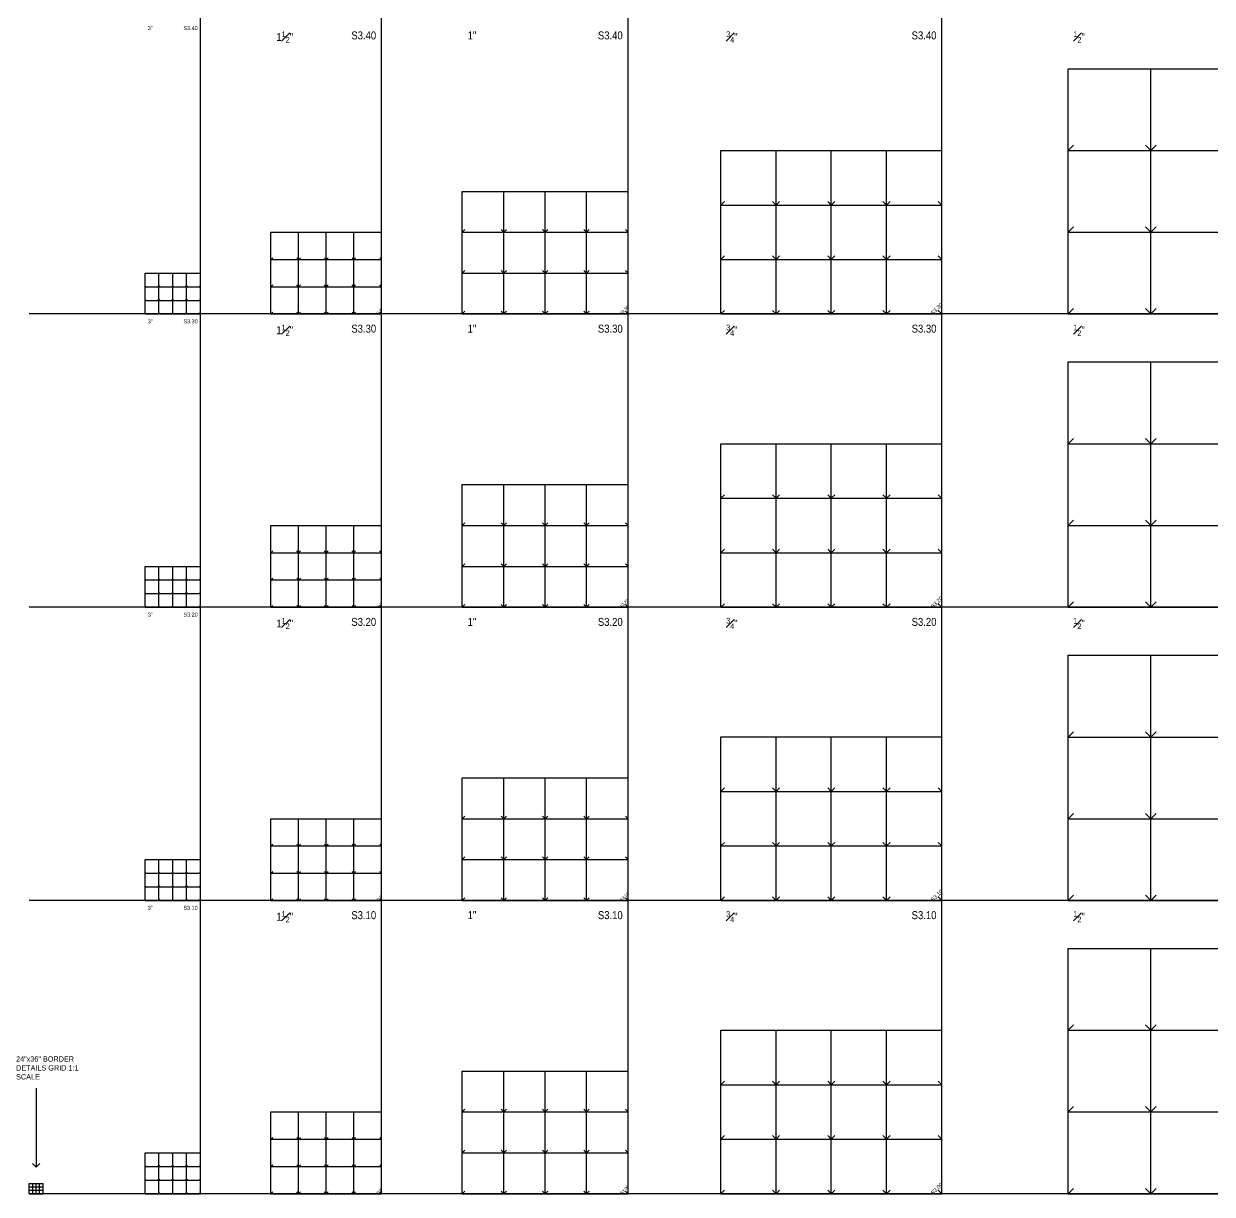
# Model space of a CAD drawing. Header units: inches. Extents: x -2661 to 42767, y -1222 to 9099.
# Drawn here: x 2597 to 5270, y 1771 to 4406 of the extents above; entities that cross this region are included whole.
import ezdxf
from ezdxf import colors
from ezdxf.entities.mleader import LeaderData, LeaderLine
from ezdxf.math import Vec2, Vec3

# ---------------------------------------------------------------- set-up
doc = ezdxf.new("R2010")
doc.units = ezdxf.units.IN
doc.header["$LTSCALE"] = 12
doc.header["$MEASUREMENT"] = 0
doc.linetypes.add('HIDDEN2', pattern=[0.1875, 0.125, -0.0625])
doc.layers.get('0').update_dxf_attribs({"linetype": 'CONTINUOUS'})
doc.layers.add('DESIGNER COMMENTS', color=221, linetype='CONTINUOUS', plot=False)
doc.layers.add('S-ANNO-GRID-NONPLOT', color=251, linetype='CONTINUOUS', plot=False)
doc.layers.add('S-ANNO-NOTE', color=4, linetype='CONTINUOUS')
doc.styles.add('Arial', font='arial.ttf', dxfattribs={"width": 0.85})

# ---------------------------------------------------------------- blocks, each defined once
blk = doc.blocks.new('Se_GRID 24x36')
for p, q in [((0, 23), (7.77, 23)), ((0, 15.33), (0, 23)), ((7.77, 0), (7.77, 23)), ((7.77, 23), (15.53, 23)), ((15.53, 0), (15.53, 23)), ((15.53, 23), (23.3, 23)), ((23.3, 0), (23.3, 23)), ((23.3, 23), (31.07, 23)), ((31.07, 15.33), (31.07, 23)), ((0, 15.33), (0.5, 15.83)), ((7.77, 15.33), (8.27, 15.83)), ((15.53, 15.33), (16.03, 15.83)), ((23.3, 15.33), (23.8, 15.83)), ((0, 7.67), (0, 15.33)), ((0, 15.33), (7.77, 15.33)), ((7.77, 15.33), (15.53, 15.33)), ((15.53, 15.33), (23.3, 15.33)), ((23.3, 15.33), (31.07, 15.33)), ((31.07, 7.67), (31.07, 15.33)), ((0, 7.67), (0.5, 8.17)), ((7.77, 7.67), (8.27, 8.17)), ((15.53, 7.67), (16.03, 8.17)), ((23.3, 7.67), (23.8, 8.17)), ((0, 0), (0, 7.67)), ((0, 7.67), (7.77, 7.67)), ((7.77, 7.67), (15.53, 7.67)), ((15.53, 7.67), (23.3, 7.67)), ((23.3, 7.67), (31.07, 7.67)), ((31.07, 0), (31.07, 7.67)), ((0, 0), (0.5, 0.5)), ((0, 0), (7.77, 0)), ((7.77, 0), (8.27, 0.5)), ((7.77, 0), (15.53, 0)), ((15.53, 0), (16.03, 0.5)), ((23.3, 0), (23.8, 0.5)), ((15.53, 0), (23.3, 0)), ((23.3, 0), (31.07, 0))]:
    blk.add_line(p, q)
at = {"linetype": 'HIDDEN2'}
for p, q in [((7.77, 15.33), (7.27, 15.83)), ((15.53, 15.33), (15.03, 15.83)), ((23.3, 15.33), (22.8, 15.83)), ((31.07, 15.33), (30.57, 15.83)), ((7.77, 7.67), (7.27, 8.17)), ((15.53, 7.67), (15.03, 8.17)), ((23.3, 7.67), (22.8, 8.17)), ((31.07, 7.67), (30.57, 8.17)), ((7.77, 0), (7.27, 0.5)), ((15.53, 0), (15.03, 0.5)), ((23.3, 0), (22.8, 0.5)), ((31.07, 0), (30.57, 0.5))]:
    blk.add_line(p, q, dxfattribs=at)

msp = doc.modelspace()

# ---------------------------------------------------------------- linework, layer by layer
at = {"layer": 'DESIGNER COMMENTS'}
msp.add_lwpolyline([(2624.57515, 2009.64532), (2624.57515, 1832.04495), (2616.08986, 1840.53023), (2624.57515, 1832.04495), (2633.06043, 1840.53023)], dxfattribs=at)
at = {"layer": 'S-ANNO-GRID-NONPLOT'}
for p, q in [((4661.78271, 1772.36325), (4661.78271, 7001.85215)), ((3955.98708, 1772.36325), (3955.98708, 6928.42704)), ((3401.30585, 1772.36325), (3401.30585, 6832.16849)), ((2993.82826, 1772.36325), (2993.82826, 6692.49623)), ((5691.43095, 3752.36325), (2609.0403, 3752.36325)), ((5691.43095, 3092.36325), (2609.0403, 3092.36325)), ((5691.43095, 2432.36325), (2609.0403, 2432.36325)), ((5691.43095, 1772.36325), (2609.0403, 1772.36325))]:
    msp.add_line(p, q, dxfattribs=at)

# ---------------------------------------------------------------- block references
for p, xscale, yscale, zscale in [((4945.75816, 3752.36325), 24, 24, 24), ((4164.66751, 3752.36325), 16, 16, 16), ((3583.15069, 3752.36325), 12, 12, 12), ((3152.74825, 3752.36325), 8, 8, 8), ((2869.54946, 3752.36325), 4, 4, 4), ((4945.75816, 3092.36325), 24, 24, 24), ((4164.66751, 3092.36325), 16, 16, 16), ((3583.15069, 3092.36325), 12, 12, 12), ((3152.74825, 3092.36325), 8, 8, 8), ((2869.54946, 3092.36325), 4, 4, 4), ((4945.75816, 2432.36325), 24, 24, 24), ((4164.66751, 2432.36325), 16, 16, 16), ((3583.15069, 2432.36325), 12, 12, 12), ((3152.74825, 2432.36325), 8, 8, 8), ((2869.54946, 2432.36325), 4, 4, 4), ((4945.75816, 1772.36325), 24, 24, 24), ((4164.66751, 1772.36325), 16, 16, 16), ((3583.15069, 1772.36325), 12, 12, 12), ((3152.74825, 1772.36325), 8, 8, 8), ((2869.54946, 1772.36325), 4, 4, 4)]:
    msp.add_blockref('Se_GRID 24x36', p, dxfattribs=dict(at, xscale=xscale, yscale=yscale, zscale=zscale))
msp.add_blockref('Se_GRID 24x36', (2609.0403, 1772.36325), dxfattribs=at)

# ---------------------------------------------------------------- texts
at = {"layer": 'DESIGNER COMMENTS', "insert": (2579.27736, 2081.54915), "char_height": 12, "attachment_point": 1, "style": 'Arial'}
msp.add_mtext_dynamic_manual_height_columns('24"x36" BORDER DETAILS GRID 1:1 SCALE', width=136.9796743, gutter_width=1, heights=[0], dxfattribs=at)
at = {"layer": 'S-ANNO-GRID-NONPLOT', "color": 191, "style": 'Arial'}
for s, insert, char_height, width, attachment_point in [('3"', (2875.54946, 4400.36325), 9, 29.5487939, 1), ('S3.40', (2987.82826, 4400.36325), 9, 29.5487939, 3), ('\\A1;1{\\H0.7x;\\S1#2;}"', (3164.74825, 4388.36325), 18, 59.0975878, 1), ('S3.40', (3389.30585, 4388.36325), 18, 59.0975878, 3), ('1"', (3595.15069, 4388.36325), 18, 59.0975878, 1), ('S3.40', (3943.98708, 4388.36325), 18, 59.0975878, 3), ('\\A1;{\\H0.7x;\\S3#4;}"', (4176.66751, 4388.36325), 18, 59.0975878, 1), ('S3.40', (4649.78271, 4388.36325), 18, 59.0975878, 3), ('\\A1;{\\H0.7x;\\S1#2;}"', (4957.75816, 4388.36325), 18, 59.0975878, 1), ('3"', (2875.54946, 3740.36325), 9, 29.5487939, 1), ('S3.30', (2987.82826, 3740.36325), 9, 29.5487939, 3), ('\\A1;1{\\H0.7x;\\S1#2;}"', (3164.74825, 3728.36325), 18, 59.0975878, 1), ('S3.30', (3389.30585, 3728.36325), 18, 59.0975878, 3), ('1"', (3595.15069, 3728.36325), 18, 59.0975878, 1), ('S3.30', (3943.98708, 3728.36325), 18, 59.0975878, 3), ('\\A1;{\\H0.7x;\\S3#4;}"', (4176.66751, 3728.36325), 18, 59.0975878, 1), ('S3.30', (4649.78271, 3728.36325), 18, 59.0975878, 3), ('\\A1;{\\H0.7x;\\S1#2;}"', (4957.75816, 3728.36325), 18, 59.0975878, 1), ('3"', (2875.54946, 3080.36325), 9, 29.5487939, 1), ('S3.20', (2987.82826, 3080.36325), 9, 29.5487939, 3), ('\\A1;1{\\H0.7x;\\S1#2;}"', (3164.74825, 3068.36325), 18, 59.0975878, 1), ('S3.20', (3389.30585, 3068.36325), 18, 59.0975878, 3), ('1"', (3595.15069, 3068.36325), 18, 59.0975878, 1), ('S3.20', (3943.98708, 3068.36325), 18, 59.0975878, 3), ('\\A1;{\\H0.7x;\\S3#4;}"', (4176.66751, 3068.36325), 18, 59.0975878, 1), ('S3.20', (4649.78271, 3068.36325), 18, 59.0975878, 3), ('\\A1;{\\H0.7x;\\S1#2;}"', (4957.75816, 3068.36325), 18, 59.0975878, 1), ('3"', (2875.54946, 2420.36325), 9, 29.5487939, 1), ('S3.10', (2987.82826, 2420.36325), 9, 29.5487939, 3), ('\\A1;1{\\H0.7x;\\S1#2;}"', (3164.74825, 2408.36325), 18, 59.0975878, 1), ('S3.10', (3389.30585, 2408.36325), 18, 59.0975878, 3), ('1"', (3595.15069, 2408.36325), 18, 59.0975878, 1), ('S3.10', (3943.98708, 2408.36325), 18, 59.0975878, 3), ('\\A1;{\\H0.7x;\\S3#4;}"', (4176.66751, 2408.36325), 18, 59.0975878, 1), ('\\A1;{\\H0.7x;\\S3#4;}"', (4176.66751, 2408.36325), 18, 59.0975878, 1), ('S3.10', (4649.78271, 2408.36325), 18, 59.0975878, 3), ('\\A1;{\\H0.7x;\\S1#2;}"', (4957.75816, 2408.36325), 18, 59.0975878, 1)]:
    msp.add_mtext(s, dxfattribs=dict(at, insert=insert, char_height=char_height, width=width, attachment_point=attachment_point))
at = {"layer": 'S-ANNO-GRID-NONPLOT', "attachment_point": 5, "rotation": 45, "style": 'Arial'}
for s, insert, char_height, width in [('S3.30', (3947.5018, 3760.84854), 6.75, 22.1615954), ('S3.30', (4650.469, 3763.67696), 9, 29.5487939), ('S3.30', (2990.99984, 3755.19168), 2.25, 7.3871985), ('S3.30', (3395.649, 3758.02011), 4.5, 14.7743969), ('S3.20', (3395.649, 3098.02011), 4.5, 14.7743969), ('S3.20', (3947.5018, 3100.84854), 6.75, 22.1615954), ('S3.20', (4650.469, 3103.67696), 9, 29.5487939), ('S3.20', (2990.99984, 3095.19168), 2.25, 7.3871985), ('S3.10', (2990.99984, 2435.19168), 2.25, 7.3871985), ('S3.10', (3395.649, 2438.02011), 4.5, 14.7743969), ('S3.10', (3947.5018, 2440.84854), 6.75, 22.1615954), ('S3.10', (4650.469, 2443.67696), 9, 29.5487939), ('S3.00', (4650.469, 1783.67696), 9, 29.5487939), ('S3.00', (2990.99984, 1775.19168), 2.25, 7.3871985), ('S3.00', (3395.649, 1778.02011), 4.5, 14.7743969), ('S3.00', (3947.5018, 1780.84854), 6.75, 22.1615954)]:
    msp.add_mtext(s, dxfattribs=dict(at, insert=insert, char_height=char_height, width=width))

# ---------------------------------------------------------------- leaders
at = {"layer": 'DESIGNER COMMENTS'}
ml = msp.add_multileader_mtext('Standard', dxfattribs=at)
ml.set_content('\\A1;PLEASE BE SURE TO ADD ARCHITECTURAL FINISHES WITH "S-ARCH-FINISHES" LAYER TO THE DETAILS. IF ARCHITECTS DO NOT PROVIDE INFORMATION ON THE FINISHES, ASSUME THE FOLLOWING:\\P\\pxi-3,l3,t3;{\\fSymbol|b0|i0|c2|p18;·^I}1/2" FOR CEILINGS AND INTERIOR FACE OF WALLS\\P{\\fSymbol|b0|i0|c2|p18;·^I}1" FOR THE EXTERIOR FACE OF WALLS, ROOFS, AND FLOORS\\P{\\fSymbol|b0|i0|c2|p18;·^I}3" AT GYPCRETE FLOORS', color=4, style='Arial')
ml.set_leader_properties(color=256)
ml.build(insert=Vec2(0, 0))
ml.multileader.update_dxf_attribs({"dogleg_length": 0.36, "arrow_head_size": 2.625, "scale": 24})
ctx = ml.context
ctx.base_point, ctx.scale, ctx.char_height, ctx.arrow_head_size, ctx.landing_gap_size, ctx.plane_origin = Vec3(1092.99657, 2583.65217), 24, 2.25, 2.625, 2.16, Vec3(1267.92657, 2881.987)
notes = []
notes.append((ctx, [(0, (1, 1, 0), (1223.59455, 2583.65217), (-1, 0), 3, [(0, [(1253.06299, 2583.65217)], 0, [])])]))
ctx.mtext.insert, ctx.mtext.width, ctx.mtext.flow_direction = Vec3(1095.15657, 2584.79713), 126.0328181, 5
at = {"layer": 'S-ANNO-NOTE'}
ml = msp.add_multileader_mtext('Standard', dxfattribs=at)
ml.set_content('\\A1;SKYLIGHT, S.A.D.', color=256, style='Arial')
ml.set_leader_properties(color=2)
ml.build(insert=Vec2(0, 0))
ml.multileader.update_dxf_attribs({"dogleg_length": 0.36, "arrow_head_size": 1.5, "scale": 16})
ctx = ml.context
ctx.base_point, ctx.scale, ctx.char_height, ctx.arrow_head_size, ctx.landing_gap_size, ctx.plane_origin = Vec3(2423.68654, 1899.53589), 16, 1.125, 1.5, 0.75, Vec3(2417.54635, 2091.66767)
notes.append((ctx, [(1, (1, 1, 0), (2422.18654, 1899.53589), (1, 0), 1.5, [(0, [(2419.35281, 1892.89252)], 0, [])])]))
ctx.mtext.insert, ctx.mtext.width, ctx.mtext.defined_height, ctx.mtext.flow_direction = Vec3(2424.43654, 1900.20966), 17.75, 5.43448, 5
ml = msp.add_multileader_mtext('Standard', dxfattribs=at)
ml.set_content('\\A1;SKYLIGHT, S.A.D.', color=256, style='Arial')
ml.set_leader_properties(color=2)
ml.build(insert=Vec2(0, 0))
ml.multileader.update_dxf_attribs({"dogleg_length": 0.36, "arrow_head_size": 1.5, "scale": 16})
ctx = ml.context
ctx.base_point, ctx.scale, ctx.char_height, ctx.arrow_head_size, ctx.landing_gap_size, ctx.plane_origin = Vec3(2423.68654, 1880.5401), 16, 1.125, 1.5, 0.75, Vec3(2417.54635, 2072.67188)
notes.append((ctx, [(1, (1, 1, 0), (2422.18654, 1880.5401), (1, 0), 1.5, [(0, [(2419.35281, 1873.89673)], 0, [])])]))
ctx.mtext.insert, ctx.mtext.width, ctx.mtext.defined_height, ctx.mtext.flow_direction = Vec3(2424.43654, 1881.21387), 17.75, 5.43448, 5
for ctx, leaders in notes:
    for number, flags, end, landing, length, lines in leaders:
        leader = LeaderData()
        leader.index, (leader.has_last_leader_line, leader.has_dogleg_vector, leader.attachment_direction) = number, flags
        leader.last_leader_point, leader.dogleg_vector, leader.dogleg_length = Vec3(end), Vec3(landing), length
        for number, points, colour, breaks in lines:
            line = LeaderLine()
            line.index, line.vertices, line.color, line.breaks = number, Vec3.list(points), colors.encode_raw_color(colour), breaks
            leader.lines.append(line)
        ctx.leaders.append(leader)

doc.saveas('drawing.dxf')
